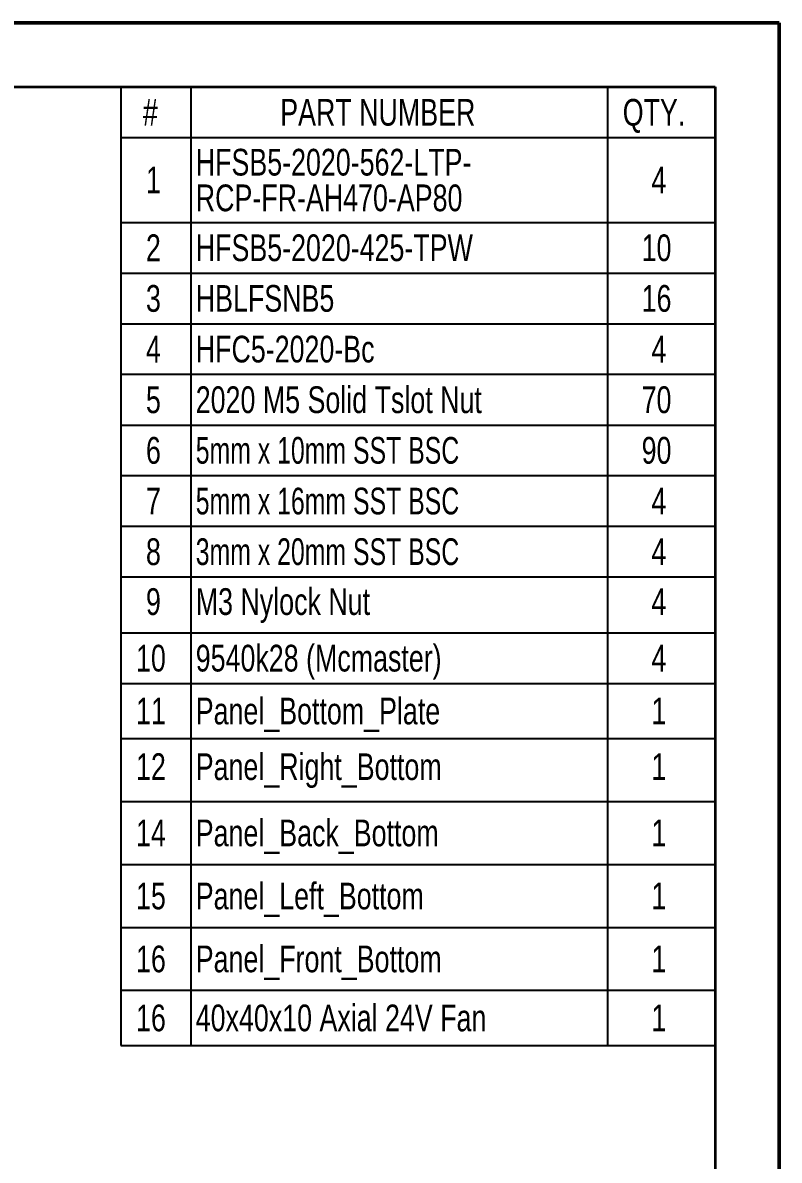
# Model space of a CAD drawing. Header units: millimetres. Extents: x 0 to 279, y 0 to 216.
# Drawn here: x 204.5 to 279.4, y 103.3 to 215.9 of the extents above; entities that cross this region are included whole.
import ezdxf

# ---------------------------------------------------------------- set-up
doc = ezdxf.new("R2010")
doc.units = ezdxf.units.MM
doc.layers.add('PAGE_BORDER', color=7, linetype='Continuous')
doc.layers.add('TITLE_BLOCK_BORDER', color=7, linetype='Continuous')
doc.styles.add('SLDTEXTSTYLE0', font='TXT', dxfattribs={"width": 0.75})
doc.styles.add('SLDTEXTSTYLE2', font='TXT', dxfattribs={"width": 0.694444})

# ---------------------------------------------------------------- blocks, each defined once
blk = doc.blocks.new('SW_TABLEANNOTATION_0')
at = {"layer": 'TITLE_BLOCK_BORDER', "color": 0}
for p, q in [((0, 0), (0, -94.87)), ((58.81, 0), (0, 0)), ((6.91, 0), (6.91, -5.01)), ((48.17, 0), (48.17, -5.01)), ((58.81, -94.87), (58.81, 0)), ((0, -5.01), (58.81, -5.01)), ((6.91, -5.01), (6.91, -94.87)), ((48.17, -5.01), (48.17, -94.87)), ((0, -13.41), (58.81, -13.41)), ((0, -18.43), (58.81, -18.43)), ((0, -23.44), (58.81, -23.44)), ((0, -28.45), (58.81, -28.45)), ((0, -33.47), (58.81, -33.47)), ((0, -38.48), (58.81, -38.48)), ((0, -43.49), (58.81, -43.49)), ((0, -48.5), (58.81, -48.5)), ((0, -54.03), (58.81, -54.03)), ((0, -59.04), (58.81, -59.04)), ((0, -64.49), (58.81, -64.49)), ((0, -70.72), (58.81, -70.72)), ((0, -76.96), (58.81, -76.96)), ((0, -83.19), (58.81, -83.19)), ((0, -89.42), (58.81, -89.42)), ((0, -94.87), (58.81, -94.87))]:
    blk.add_line(p, q, dxfattribs=at)
at = {"layer": 'TITLE_BLOCK_BORDER', "color": 0, "attachment_point": 1}
for s, insert, char_height, style in [('#', (2.18, -1.19), 2.65, 'SLDTEXTSTYLE0'), ('PART NUMBER', (15.77, -1.19), 2.6458, 'SLDTEXTSTYLE0'), ('QTY.', (49.67, -1.19), 2.646, 'SLDTEXTSTYLE0'), ('HFSB5-2020-562-LTP-', (7.41, -6.13), 2.6458, 'SLDTEXTSTYLE0'), ('1', (2.48, -7.89), 2.65, 'SLDTEXTSTYLE0'), ('4', (52.51, -7.89), 2.65, 'SLDTEXTSTYLE0'), ('RCP-FR-AH470-AP80', (7.41, -9.66), 2.6458, 'SLDTEXTSTYLE0'), ('2', (2.48, -14.6), 2.65, 'SLDTEXTSTYLE0'), ('HFSB5-2020-425-TPW', (7.41, -14.6), 2.6458, 'SLDTEXTSTYLE0'), ('10', (51.54, -14.6), 2.646, 'SLDTEXTSTYLE0'), ('3', (2.48, -19.61), 2.65, 'SLDTEXTSTYLE0'), ('HBLFSNB5', (7.41, -19.61), 2.646, 'SLDTEXTSTYLE0'), ('16', (51.54, -19.61), 2.646, 'SLDTEXTSTYLE0'), ('4', (2.48, -24.63), 2.65, 'SLDTEXTSTYLE0'), ('HFC5-2020-Bc', (7.41, -24.63), 2.6458, 'SLDTEXTSTYLE0'), ('4', (52.51, -24.63), 2.65, 'SLDTEXTSTYLE0'), ('5', (2.48, -29.64), 2.65, 'SLDTEXTSTYLE0'), ('2020 M5 Solid Tslot Nut', (7.41, -29.64), 2.6458, 'SLDTEXTSTYLE0'), ('70', (51.54, -29.64), 2.646, 'SLDTEXTSTYLE0'), ('6', (2.48, -34.65), 2.65, 'SLDTEXTSTYLE0'), ('5mm x 10mm SST BSC', (7.41, -34.65), 2.6458, 'SLDTEXTSTYLE2'), ('90', (51.54, -34.65), 2.646, 'SLDTEXTSTYLE0'), ('7', (2.48, -39.67), 2.65, 'SLDTEXTSTYLE0'), ('5mm x 16mm SST BSC', (7.41, -39.67), 2.6458, 'SLDTEXTSTYLE2'), ('4', (52.51, -39.67), 2.65, 'SLDTEXTSTYLE0'), ('8', (2.48, -44.68), 2.65, 'SLDTEXTSTYLE0'), ('3mm x 20mm SST BSC', (7.41, -44.68), 2.6458, 'SLDTEXTSTYLE2'), ('4', (52.51, -44.68), 2.65, 'SLDTEXTSTYLE0'), ('M3 Nylock Nut', (7.41, -49.62), 2.6458, 'SLDTEXTSTYLE0'), ('9', (2.48, -49.62), 2.65, 'SLDTEXTSTYLE0'), ('4', (52.51, -49.62), 2.65, 'SLDTEXTSTYLE0'), ('9540k28 (Mcmaster)', (7.41, -55.22), 2.6458, 'SLDTEXTSTYLE0'), ('10', (1.5, -55.22), 2.646, 'SLDTEXTSTYLE0'), ('4', (52.51, -55.22), 2.65, 'SLDTEXTSTYLE0'), ('11', (1.5, -60.45), 2.646, 'SLDTEXTSTYLE0'), ('Panel_Bottom_Plate', (7.41, -60.45), 2.6458, 'SLDTEXTSTYLE0'), ('1', (52.51, -60.45), 2.65, 'SLDTEXTSTYLE0'), ('12', (1.5, -65.96), 2.646, 'SLDTEXTSTYLE0'), ('Panel_Right_Bottom', (7.41, -65.96), 2.6458, 'SLDTEXTSTYLE0'), ('1', (52.51, -65.96), 2.65, 'SLDTEXTSTYLE0'), ('14', (1.5, -72.52), 2.646, 'SLDTEXTSTYLE0'), ('Panel_Back_Bottom', (7.41, -72.52), 2.6458, 'SLDTEXTSTYLE0'), ('1', (52.51, -72.52), 2.65, 'SLDTEXTSTYLE0'), ('15', (1.5, -78.76), 2.646, 'SLDTEXTSTYLE0'), ('Panel_Left_Bottom', (7.41, -78.76), 2.6458, 'SLDTEXTSTYLE0'), ('1', (52.51, -78.76), 2.65, 'SLDTEXTSTYLE0'), ('16', (1.5, -84.99), 2.646, 'SLDTEXTSTYLE0'), ('Panel_Front_Bottom', (7.41, -84.99), 2.6458, 'SLDTEXTSTYLE0'), ('1', (52.51, -84.99), 2.65, 'SLDTEXTSTYLE0'), ('16', (1.5, -90.83), 2.646, 'SLDTEXTSTYLE0'), ('40x40x10 Axial 24V Fan', (7.41, -90.83), 2.6458, 'SLDTEXTSTYLE0'), ('1', (52.51, -90.83), 2.65, 'SLDTEXTSTYLE0')]:
    blk.add_mtext(s, dxfattribs=dict(at, insert=insert, char_height=char_height, style=style))

msp = doc.modelspace()

# ---------------------------------------------------------------- linework, layer by layer
at = {"color": 7, "linetype": 'Continuous', "lineweight": 50}
for p in [(0, 215.9), (279.4, 0)]:
    msp.add_line(p, (279.4, 215.9), dxfattribs=at)
at = {"layer": 'PAGE_BORDER', "lineweight": 35}
for p, q in [((6.35, 209.55), (273.05, 209.55)), ((273.05, 209.55), (273.05, 6.35))]:
    msp.add_line(p, q, dxfattribs=at)

# ---------------------------------------------------------------- block references
at = {"layer": 'TITLE_BLOCK_BORDER'}
msp.add_blockref('SW_TABLEANNOTATION_0', (214.24, 209.55), dxfattribs=at)

doc.saveas('drawing.dxf')
